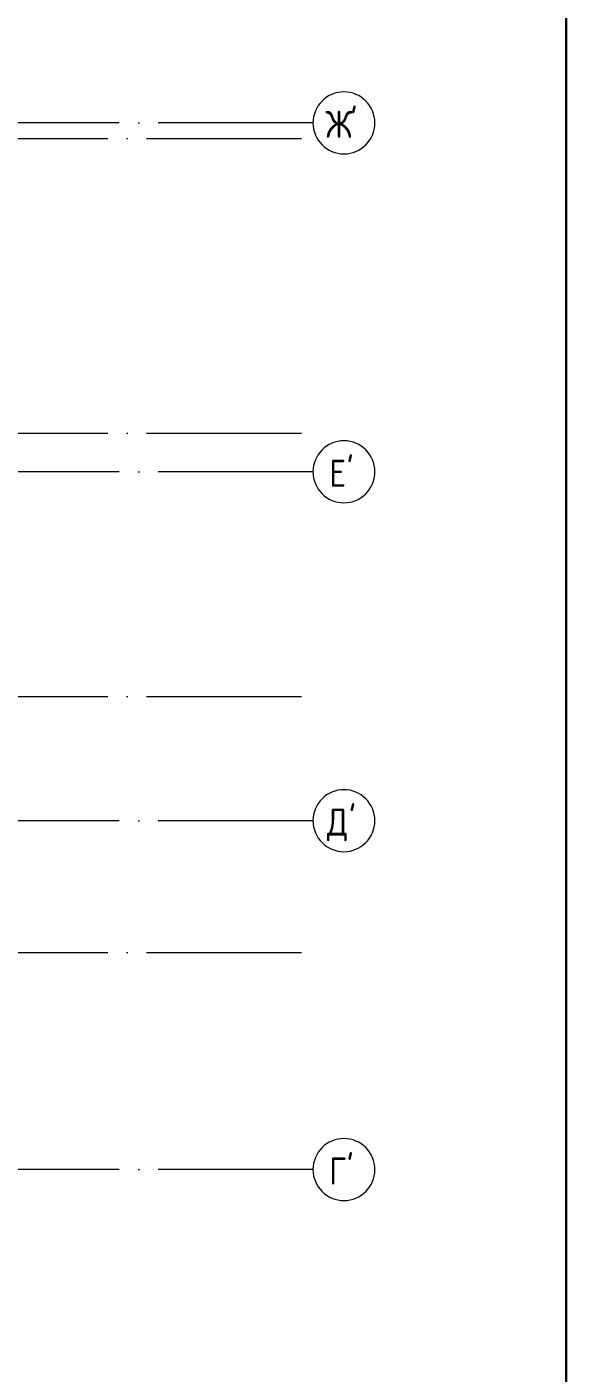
# Model space of a CAD drawing. Header units: millimetres. Extents: x -592259 to 288321, y -552984 to 293768.
# Drawn here: x 126510 to 133472, y -387618 to -370255 of the extents above; entities that cross this region are included whole.
import ezdxf

# ---------------------------------------------------------------- set-up
doc = ezdxf.new("R2010")
doc.units = ezdxf.units.MM
doc.linetypes.add('ADSK_Линия сетки', pattern=[2500, 2000, -250, 0, -250])
for name, color, linetype, lineweight in [('4) Штукатурка', 6, 'Continuous', 30), ('S-GRID-____-IDEN', 250, 'Continuous', 9), ('S-GRID-____-OTLN', 250, 'Continuous', 9)]:
    doc.layers.add(name, color=color, linetype=linetype, lineweight=lineweight)
doc.styles.add('GOST Common', font='', dxfattribs={"width": 0.9, "height": 350})
doc.styles.get('GOST Common').set_extended_font_data('GOST Common')

# ---------------------------------------------------------------- blocks, each defined once
blk = doc.blocks.new('Ось сетки - Круг_Ø8 мм-39983606-Кладочный план внутренних ограждающих конструкций на отм_ _12_600_ Секция 3_')
at = {"layer": 'S-GRID-____-IDEN'}
for start, end in [(360, 180), (180, 360)]:
    blk.add_arc((0, 0), 4, start, end, dxfattribs=at)

msp = doc.modelspace()

# ---------------------------------------------------------------- linework, layer by layer
at = {"layer": '4) Штукатурка'}
msp.add_lwpolyline([(101042.1279, -334645.3829), (133471.8476, -334645.3829), (133471.8476, -405682.1948), (101042.1279, -405682.1948)], close=True, dxfattribs=at)
at = {"layer": 'S-GRID-____-OTLN', "linetype": 'ADSK_Линия сетки'}
for p, q in [((130203.4118, -371492.9338), (105552.8046, -371492.9338)), ((105552.8046, -371692.9338), (130203.4118, -371692.9338)), ((105552.8046, -375492.9338), (130203.4118, -375492.9338)), ((130203.4118, -375992.9338), (105552.8046, -375992.9338)), ((105552.8046, -378892.9338), (130203.4118, -378892.9338)), ((130203.4118, -380492.9338), (105552.8046, -380492.9338)), ((105552.8046, -382192.9338), (130203.4118, -382192.9338)), ((130203.4118, -384992.9338), (105552.8046, -384992.9338))]:
    msp.add_line(p, q, dxfattribs=at)

# ---------------------------------------------------------------- block references
at = {"layer": 'S-GRID-____-IDEN', "xscale": 99.99999999999993, "yscale": 99.99999999999993, "zscale": 99.99999999999993, "rotation": 89.99999999999982}
for p in [(130603.4118, -371492.9338), (130603.4118, -375992.9338), (130603.4118, -380492.9338), (130603.4118, -384992.9338)]:
    msp.add_blockref('Ось сетки - Круг_Ø8 мм-39983606-Кладочный план внутренних ограждающих конструкций на отм_ _12_600_ Секция 3_', p, dxfattribs=at)

# ---------------------------------------------------------------- texts
at = {"layer": 'S-GRID-____-IDEN', "color": 18, "true_color": 0x000000, "char_height": 350, "attachment_point": 1, "style": 'GOST Common'}
for s, insert, width in [('\\fGOST Common|b0|i0|c204|p34|;\\W.9;Ж', (130365.2847, -371335.7082), 389.620125), ("\\fGOST Common|b0|i0|c204|p34|;\\W.9;'", (130686.7534, -371335.7082), 137.088562), ('\\fGOST Common|b0|i0|c204|p34|;\\W.9;Е', (130412.9847, -375835.7082), 274.177125), ("\\fGOST Common|b0|i0|c204|p34|;\\W.9;'", (130639.2034, -375835.7082), 137.088562), ('\\fGOST Common|b0|i0|c204|p34|;\\W.9;Д', (130383.2847, -380335.7082), 346.329), ("\\fGOST Common|b0|i0|c204|p34|;\\W.9;'", (130669.0347, -380335.7082), 137.088562), ("\\fGOST Common|b0|i0|c204|p34|;\\W.9;'", (130639.2034, -384835.7082), 137.088562), ('\\fGOST Common|b0|i0|c204|p34|;\\W.9;Г', (130412.9847, -384835.7082), 274.177125)]:
    msp.add_mtext(s, dxfattribs=dict(at, insert=insert, width=width))

doc.saveas('drawing.dxf')
